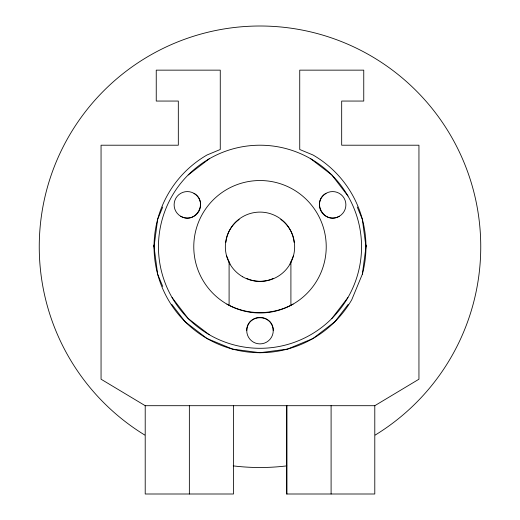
<?xml version="1.0" encoding="UTF-8"?>
<svg xmlns="http://www.w3.org/2000/svg" width="520" height="520" viewBox="0 0 520 520"><rect width="100%" height="100%" fill="white"/><g stroke="black" fill="none" stroke-linecap="round" stroke-linejoin="round"><path stroke-width="0.78" d="M162.747 286.488L157.651 274.183L154.037 246.753L157.651 219.33L162.747 207.019M225.921 242.372C226.746 233.363 231.77 224.653 239.161 219.433M246.753 330.642C246.578 313.443 273.423 313.443 273.247 330.642A13.247 13.247 0 0 1 253.377 342.115A13.247 13.247 0 0 1 253.377 319.169A13.247 13.247 0 0 1 273.247 330.642M171.697 304.252L185.075 321.678A105.963 105.963 0 0 0 351.767 299.735L362.349 274.183L366.21 245.161M290.017 264.082L293.475 255.723M331.806 318.558L347.945 297.531M348.303 304.252L334.925 321.678L312.981 338.52L287.423 349.109L260 352.716L232.577 349.109L207.019 338.52L185.075 321.678A105.963 105.963 0 0 1 207.019 154.986L220.266 149.5L220.266 70.148L156.247 70.148L156.247 101.056L178.321 101.056L178.321 145.21L101.056 145.21L101.056 379.21L145.21 405.697L374.79 405.697L418.945 379.21L418.945 145.21L341.679 145.21L341.679 101.056L363.753 101.056L363.753 70.148L299.735 70.148L299.735 149.5L312.981 154.986A105.963 105.963 0 0 1 362.349 274.183M188.194 174.947L209.228 158.815A101.549 101.549 0 0 1 361.55 246.753A101.549 101.549 0 0 1 209.228 334.698L188.194 318.558L172.055 297.531M326.027 193.343A13.247 13.247 0 0 0 326.027 216.281A13.247 13.247 0 0 0 345.891 204.808A13.247 13.247 0 0 0 326.027 193.343C311.044 201.786 324.467 225.03 339.268 216.281M273.247 278.46C265.031 282.25 254.969 282.25 246.753 278.46M293.111 304.109C272.721 315.425 247.28 315.425 226.889 304.109A66.228 66.228 0 0 1 226.889 189.404A66.228 66.228 0 0 1 326.228 246.753A66.228 66.228 0 0 1 226.889 304.109M180.733 216.281A13.247 13.247 0 0 0 200.597 204.808A13.247 13.247 0 0 0 180.733 193.343A13.247 13.247 0 0 0 180.733 216.281C195.533 225.03 208.956 201.786 193.973 193.343M310.772 158.815L331.806 174.947L347.945 195.982M280.839 219.433C288.23 224.653 293.254 233.363 294.079 242.372M357.253 207.019L362.349 219.33L365.963 246.753M226.525 255.723L229.983 264.082M153.79 245.161L154.037 246.753M374.79 405.697L374.79 494L286.488 494L286.488 405.697M331.097 405.697L331.097 494M290.908 261.937L290.908 305.026M286.949 405.697L286.949 494M233.513 405.697L233.513 494L145.21 494L145.21 405.697M229.093 261.937L229.093 305.026M189.358 405.697L189.358 494M144.768 435.045A220.753 220.753 0 0 1 92.112 103.422A220.753 220.753 0 0 1 427.888 103.422A220.753 220.753 0 0 1 375.232 435.045M286.786 465.881A220.753 220.753 0 0 1 233.214 465.881M209.228 334.698A101.549 101.549 0 0 1 209.228 158.815M242.671 276.77A34.658 34.658 0 0 0 294.658 246.753A34.658 34.658 0 0 0 242.671 216.743A34.658 34.658 0 0 0 242.671 276.77"/></g></svg>
